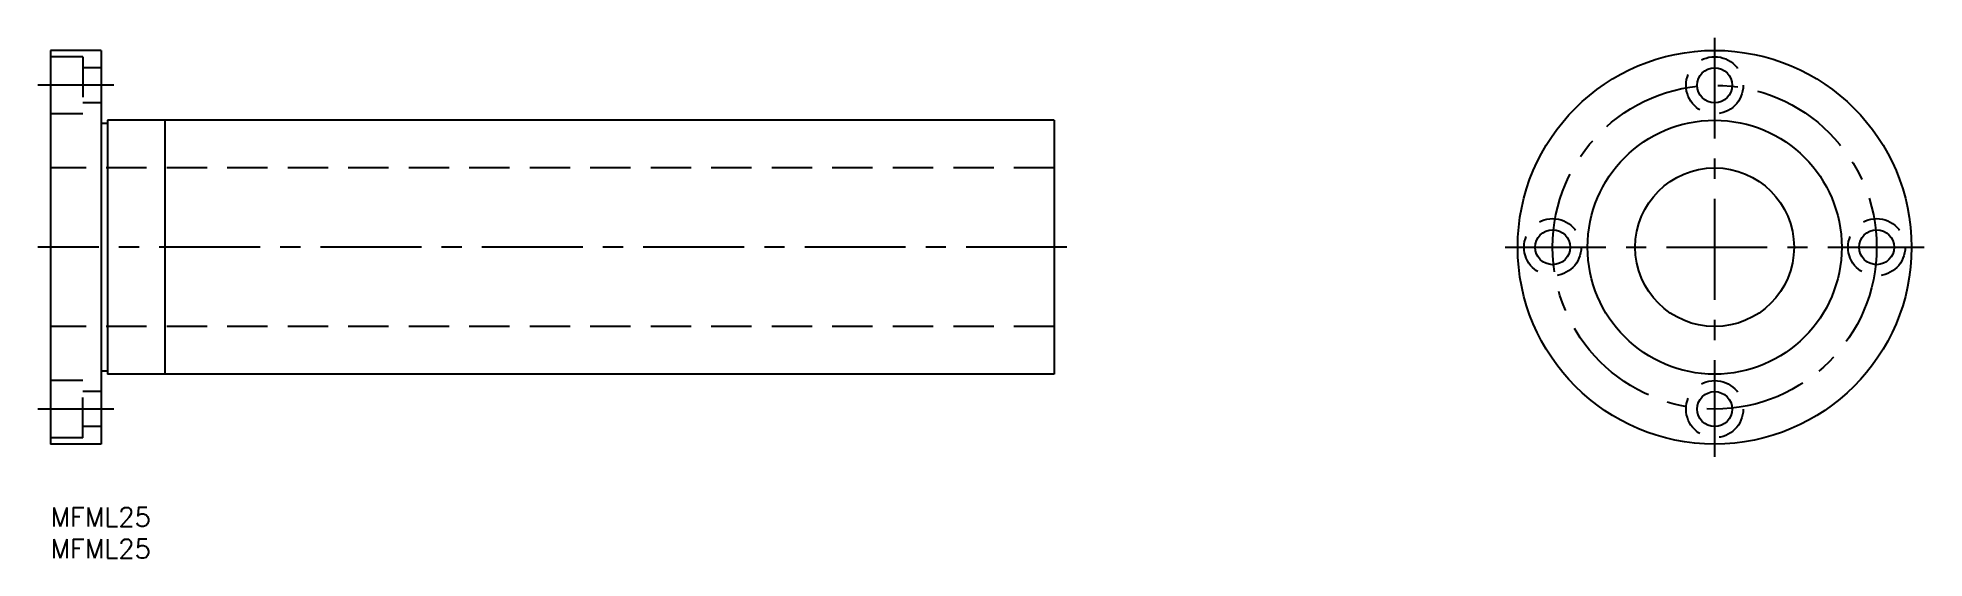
# Model space of a CAD drawing. Extents: x -2 to 295, y -8 to 74.
import ezdxf

# ---------------------------------------------------------------- set-up
doc = ezdxf.new("R2010")
doc.units = 0
doc.header["$LTSCALE"] = 0.5
doc.linetypes.add('CENTER', pattern=[50.8, 31.75, -6.35, 6.35, -6.35])
doc.linetypes.add('DASHED', pattern=[19.05, 12.7, -6.35])
for name, color, linetype in [('MSM_CENTER', 1, 'CENTER'), ('MSM_CONTINUOUS', 7, 'CONTINUOUS'), ('MSM_DASHED', 4, 'DASHED'), ('MSM_PART_NUMBER', 7, 'CONTINUOUS')]:
    doc.layers.add(name, color=color, linetype=linetype)
doc.styles.get("Standard").update_dxf_attribs({"font": 'txt.shx', "height": 3, "bigfont": 'bigfont.shx'})

# ---------------------------------------------------------------- blocks, each defined once
blk = doc.blocks.new('*U18')
at = {"layer": 'MSM_PART_NUMBER'}
blk.add_text('MFML25', height=3, dxfattribs=at).set_placement((0, -3))
blk = doc.blocks.new('*U19')
at = {"layer": 'MSM_PART_NUMBER'}
blk.add_text('MFML25', height=3, dxfattribs=at).set_placement((0, -8))

msp = doc.modelspace()

# ---------------------------------------------------------------- linework, layer by layer
at = {"layer": 'MSM_CENTER'}
for p, q in [((261.96, 74), (261.96, 8)), ((10, 66.5), (-2, 66.5)), ((160, 41), (-2, 41)), ((228.96, 41), (294.96, 41)), ((10, 15.5), (-2, 15.5))]:
    msp.add_line(p, q, dxfattribs=at)
msp.add_circle((261.96, 41), 25.5, dxfattribs=at)
at = {"layer": 'MSM_CONTINUOUS'}
for p, q in [((0, 72), (0, 10)), ((8, 72), (0, 72)), ((8, 72), (8, 10)), ((9, 60.5), (8, 60.5)), ((9, 61), (9, 21)), ((158, 61), (9, 61)), ((18, 61), (18, 21)), ((158, 61), (158, 21)), ((9, 21.5), (8, 21.5)), ((158, 21), (9, 21)), ((8, 10), (0, 10))]:
    msp.add_line(p, q, dxfattribs=at)
for centre, radius in [((261.96, 41), 31), ((261.96, 66.5), 2.75), ((261.96, 41), 20), ((261.96, 41), 12.5), ((236.46, 41), 2.75), ((287.46, 41), 2.75), ((261.96, 15.5), 2.75)]:
    msp.add_circle(centre, radius, dxfattribs=at)
at = {"layer": 'MSM_DASHED'}
for p, q in [((5.1, 71), (0, 71)), ((5.1, 71), (5.1, 62)), ((8, 69.25), (5.1, 69.25)), ((8, 63.75), (5.1, 63.75)), ((5.1, 62), (0, 62)), ((158, 53.5), (0, 53.5)), ((158, 28.5), (0, 28.5)), ((5.1, 20), (0, 20)), ((5.1, 11), (5.1, 20)), ((8, 18.25), (5.1, 18.25)), ((8, 12.75), (5.1, 12.75)), ((5.1, 11), (0, 11))]:
    msp.add_line(p, q, dxfattribs=at)
for centre in [(261.96, 66.5), (236.46, 41), (287.46, 41), (261.96, 15.5)]:
    msp.add_circle(centre, 4.5, dxfattribs=at)

# ---------------------------------------------------------------- block references
at = {"layer": 'MSM_CONTINUOUS'}
for name in ['*U18', '*U19']:
    msp.add_blockref(name, (0, 0), dxfattribs=at)

doc.saveas('drawing.dxf')
